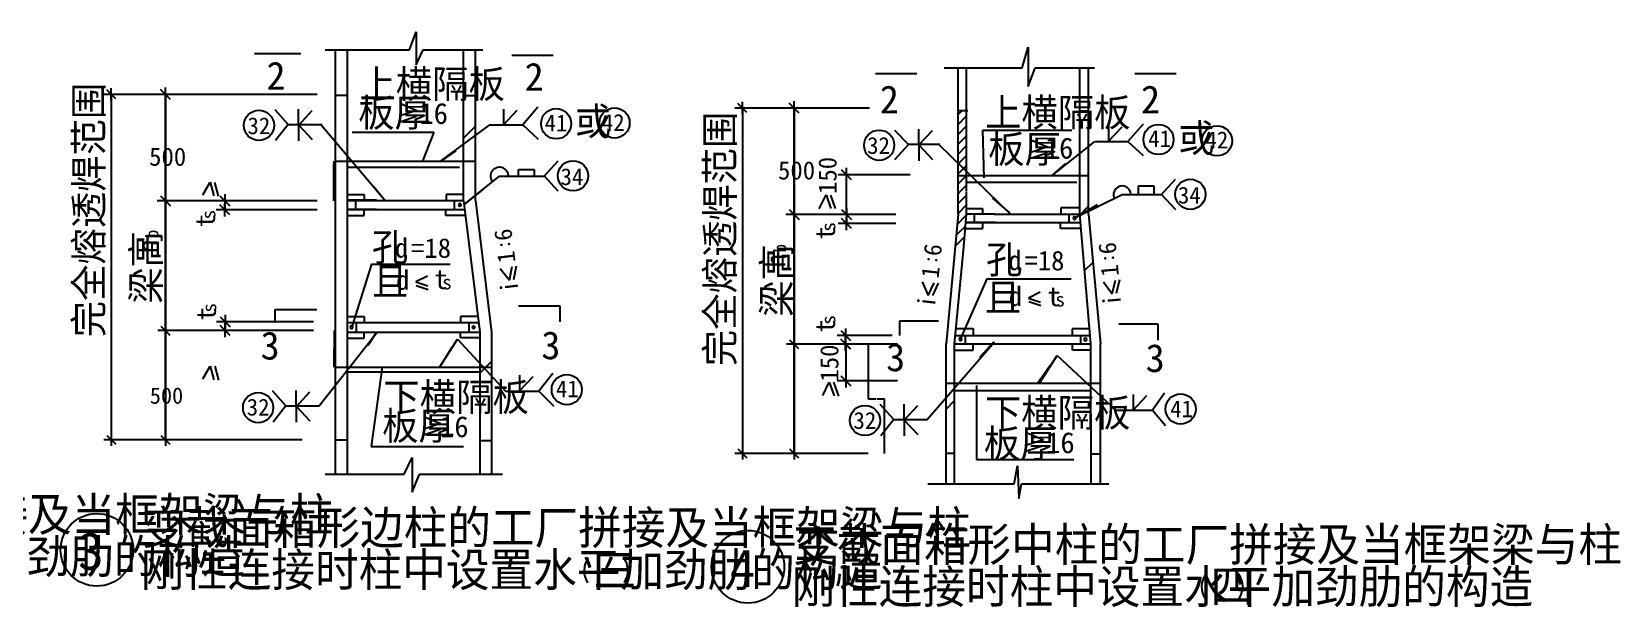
# Model space of a CAD drawing. Header units: metres. Extents: x 2716 to 13027, y 9093 to 13775.
# Drawn here: x 7347 to 13027, y 11704 to 13762 of the extents above; entities that cross this region are included whole.
import ezdxf

# ---------------------------------------------------------------- set-up
doc = ezdxf.new("R2010")
doc.units = ezdxf.units.M
for name, color, linetype in [('BOR', 3, 'Continuous'), ('FRAMING', 2, 'Continuous'), ('HIDDEN', 3, 'Continuous'), ('Z', 4, 'Continuous')]:
    doc.layers.add(name, color=color, linetype=linetype)
doc.dimstyles.get("Standard").update_dxf_attribs({"dimtxt": 2.5, "dimasz": 2.5, "dimexe": 1.25, "dimexo": 0.625, "dimtad": 1, "dimcen": 2.5, "dimazin": 3, "dimtfac": 1, "dimtmove": 0, "dimatfit": 3})

# ---------------------------------------------------------------- blocks, each defined once
blk = doc.blocks.new('CC')
blk.add_line((-24.24, 0), (24.24, 0))
at = {"layer": 'FRAMING', "color": 6}
blk.add_line((-17.83, -17.83), (17.83, 17.83), dxfattribs=at)
blk = doc.blocks.new('A$C4B486802')
at = {"color": 4, "linetype": 'Continuous'}
blk.add_text('t', height=70, rotation=90, dxfattribs=at).set_placement((70, 0))
at = {"layer": 'Z'}
blk.add_text('s', height=50, rotation=90, dxfattribs=at).set_placement((71.2, 28.47))
blk = doc.blocks.new('_CLOSEDFILLED')
at = {"color": 0, "linetype": 'BYBLOCK'}
blk.add_solid([(-1, 0), (0, 0), (-1, 0)], dxfattribs=at)
blk = doc.blocks.new('*D1')
for p, q in [((8428.33, 12693.18), (8428.33, 12627.66)), ((8428.08, 12627.66), (8427.83, 12627.66)), ((8428.33, 12562.15), (8428.33, 12627.66)), ((8428.33, 12627.66), (8428.33, 12627.66)), ((8428.58, 12627.66), (8428.83, 12627.66))]:
    blk.add_line(p, q)
at = {"layer": 'Defpoints'}
for p in [(8428.33, 12693.18), (8428.33, 12627.66), (8428.33, 12562.15)]:
    blk.add_point(p, dxfattribs=at)
at = {"layer": 'Z', "xscale": 0.25, "yscale": 0.25}
blk.add_blockref('_CLOSEDFILLED', (8428.33, 12627.66), dxfattribs=at)
at = {"layer": 'Z', "xscale": 0.25, "yscale": 0.25, "rotation": 180}
blk.add_blockref('_CLOSEDFILLED', (8428.33, 12627.66), dxfattribs=at)
at = {"layer": 'Z', "insert": (8428.33, 12628.785), "char_height": 1, "attachment_point": 5}
blk.add_mtext('150', dxfattribs=at)
blk = doc.blocks.new('*D2')
for p, q in [((8426.57, 13290.89), (8426.32, 13290.89)), ((8426.82, 13299.26), (8426.82, 13290.89)), ((8426.82, 13157.18), (8426.82, 13290.89)), ((8426.82, 13290.89), (8426.82, 13290.89)), ((8427.07, 13290.89), (8427.32, 13290.89))]:
    blk.add_line(p, q)
at = {"layer": 'Defpoints'}
for p in [(8426.82, 13299.26), (8426.82, 13290.89), (8426.82, 13157.18)]:
    blk.add_point(p, dxfattribs=at)
at = {"layer": 'Z', "xscale": 0.25, "yscale": 0.25}
blk.add_blockref('_CLOSEDFILLED', (8426.82, 13290.89), dxfattribs=at)
at = {"layer": 'Z', "xscale": 0.25, "yscale": 0.25, "rotation": 180}
blk.add_blockref('_CLOSEDFILLED', (8426.82, 13290.89), dxfattribs=at)
at = {"layer": 'Z', "insert": (8426.82, 13292.015), "char_height": 1, "attachment_point": 5}
blk.add_mtext('150', dxfattribs=at)
blk = doc.blocks.new('*D3')
for p, q in [((10337.74, 12644.6), (10337.74, 12449.18)), ((10337.99, 12449.18), (10365.5, 12449.18)), ((10368.5, 12449.18), (10396.01, 12449.18)), ((10396.26, 12253.75), (10396.26, 12449.18))]:
    blk.add_line(p, q)
at = {"layer": 'Defpoints'}
for p in [(10337.74, 12644.6), (10337.74, 12449.18), (10396.26, 12253.75)]:
    blk.add_point(p, dxfattribs=at)
at = {"layer": 'Z', "xscale": 0.25, "yscale": 0.25, "rotation": 180}
blk.add_blockref('_CLOSEDFILLED', (10337.74, 12449.18), dxfattribs=at)
at = {"layer": 'Z', "xscale": 0.25, "yscale": 0.25}
blk.add_blockref('_CLOSEDFILLED', (10396.26, 12449.18), dxfattribs=at)
at = {"layer": 'Z', "insert": (10367, 12449.18), "char_height": 1, "attachment_point": 5}
blk.add_mtext('500', dxfattribs=at)

msp = doc.modelspace()

# ---------------------------------------------------------------- hatches: boundary and pattern name
h = msp.add_hatch()
h.set_pattern_fill('ANSI31', scale=200)
h.paths.add_polyline_path([(8474.79, 13535.08), (8432.04, 13535.08), (8432.04, 13370.06), (8474.79, 13319.39)])
h.paths.add_polyline_path([(8432.04, 13370.06), (8432.04, 13298.71), (8474.79, 13298.71), (8474.79, 13319.39)])
h.paths.add_polyline_path([(8474.79, 12541.57), (8474.79, 12561.92), (8432.04, 12561.92), (8432.04, 12491.58)])
h.paths.add_polyline_path([(8432.04, 12302.83), (8474.79, 12302.83), (8474.79, 12541.57), (8432.04, 12491.58)])
h = msp.add_hatch()
h.set_pattern_fill('ANSI31', scale=200)
h.paths.add_polyline_path([(8933.68, 13507.18), (8891.3, 13453.53), (8891.3, 13298.71), (8933.68, 13298.71)])
h.paths.add_polyline_path([(8891.3, 13159.27), (8893.12, 13144.38), (8933.68, 13176.96), (8933.68, 13298.71), (8891.3, 13298.71)])
h.paths.add_polyline_path([(8933.68, 13158.79), (8933.68, 13176.53), (8913.37, 13160.64), (8893.12, 13144.38), (8949.19, 12685.62), (8991.03, 12651.08), (8991.03, 12687.89)])
h.paths.add_polyline_path([(8948.91, 12561.92), (8991.03, 12561.92), (8991.03, 12651.08), (8948.91, 12685.85)])
h.paths.add_polyline_path([(8991.03, 12561.92), (8948.91, 12561.92), (8948.91, 12538.64), (8991.03, 12496.43)])
h.paths.add_polyline_path([(8991.03, 12496.43), (8948.91, 12538.64), (8948.91, 12300.54), (8991.03, 12300.54)])
h = msp.add_hatch()
h.set_pattern_fill('ANSI31', scale=200)
h.paths.add_polyline_path([(11094.34, 13352.64), (11125.88, 13375.53), (11125.9, 13478.67), (11094.34, 13478.67)])
h.paths.add_polyline_path([(11094.34, 13250.3), (11094.57, 13247.88), (11125.87, 13247.88), (11125.88, 13375.53), (11094.34, 13352.64)])
h.paths.add_polyline_path([(11094.34, 13107.98), (11125.86, 13133.29), (11125.87, 13247.88), (11094.34, 13247.88)])
h.paths.add_polyline_path([(11132.98, 12652.82), (11168.16, 12637.71), (11168.15, 12646.12), (11125.85, 13109.35), (11125.85, 13132.77), (11104.4, 13116), (11094.61, 13106.21)])
h.paths.add_polyline_path([(11133.9, 12505.37), (11168.3, 12505.37), (11168.16, 12637.71), (11132.98, 12652.82), (11133.56, 12646.04), (11133.55, 12646.04)])
h.paths.add_polyline_path([(11134.52, 12252.53), (11168.58, 12252.53), (11168.37, 12442.18), (11133.97, 12478.15)])
h = msp.add_hatch()
h.set_pattern_fill('ANSI31', scale=200)
h.paths.add_polyline_path([(10646.75, 12476.59), (10616.45, 12445.46), (10616.45, 12254.8), (10646.75, 12254.8)])
h.paths.add_polyline_path([(10646.75, 12505.37), (10616.45, 12505.37), (10616.45, 12445.46), (10646.75, 12476.59)])
h.paths.add_polyline_path([(10646.75, 12646.04), (10616.45, 12646.04), (10616.45, 12505.37), (10646.75, 12505.37)])
h = msp.add_hatch()
h.set_pattern_fill('ANSI31', scale=200)
h.paths.add_polyline_path([(11168.31, 12505.37), (11133.92, 12505.37), (11133.96, 12491.31), (11168.37, 12459.09)])

# ---------------------------------------------------------------- linework, layer by layer
for p, q in [((8697.79, 13697.13), (8721.72, 13761.59)), ((8721.72, 13761.59), (8721.72, 13643.46)), ((8396.1, 13697.13), (8697.79, 13697.13)), ((8721.72, 13643.46), (8746.82, 13697.13)), ((8746.82, 13697.13), (8959.77, 13697.13)), ((10887.65, 13633.15), (10910.11, 13706.85)), ((10910.11, 13706.85), (10910.11, 13566.14)), ((10609.21, 13633.15), (10887.65, 13633.15)), ((10910.11, 13566.14), (10934.92, 13633.15)), ((10934.92, 13633.15), (11147.17, 13633.15)), ((8314.13, 13537.61), (7604.57, 13537.61)), ((7631.57, 13536.71), (7631.57, 12303.41)), ((8367.55, 13537.61), (7795, 13537.61)), ((8319.34, 13537.61), (7798, 13537.61)), ((7825, 12303.41), (7825, 13536.71)), ((7825, 13536.71), (7825, 12303.41)), ((7825, 13536.61), (7825, 13158.18)), ((8431.92, 13535.08), (8474.59, 13535.08)), ((8891.3, 13533.92), (8933.68, 13533.92)), ((8264.38, 13429.53), (8217.61, 13482.76)), ((8301.04, 13428.28), (8301.04, 13484.55)), ((8301.48, 13428.21), (8349.67, 13479.78)), ((8723.41, 13480.03), (8663.62, 13460.45)), ((8665.58, 13504.52), (8723.41, 13480.03)), ((9033.5, 13485.29), (9033.5, 13429.4)), ((9033.5, 13429.4), (9082.63, 13481.2)), ((9156.38, 13492.34), (9102.38, 13428.35)), ((10337.05, 13488.81), (9861, 13488.81)), ((9888, 13487.91), (9888, 12254.61)), ((10336.27, 13488.81), (10042.77, 13488.81)), ((10342.27, 13488.81), (10045.77, 13488.81)), ((10072.77, 12254.61), (10072.77, 13487.91)), ((10072.77, 13487.91), (10072.77, 12254.61)), ((10072.77, 13487.81), (10072.77, 13109.38)), ((10659.06, 13479.8), (10694.13, 13479.8)), ((10659.06, 13465.27), (10673.58, 13479.8)), ((10659.06, 13429.92), (10689.8, 13460.67)), ((11094.45, 13478.67), (11126.28, 13478.67)), ((8264.38, 13429.53), (8218.87, 13373.17)), ((8385.03, 13429.23), (8262.95, 13429.23)), ((8301.04, 13428.13), (8301.04, 13371.87)), ((8301.48, 13428.21), (8349.67, 13376.63)), ((8382.12, 13429.23), (8612.11, 13156.61)), ((8722.43, 13458.49), (8662.64, 13438.9)), ((8806.8, 13297.23), (8984.53, 13428.68)), ((8984.53, 13428.68), (9102.24, 13428.68)), ((9102.38, 13428.35), (9157.76, 13378.17)), ((10482.12, 13358.27), (10433.41, 13408.84)), ((10518.79, 13357.03), (10518.79, 13413.29)), ((10519.22, 13356.95), (10567.41, 13408.52)), ((10659.06, 13394.56), (10689.8, 13425.31)), ((10747.92, 13409.95), (11066.38, 13409.95)), ((10752.28, 13239.25), (10747.92, 13409.95)), ((11196.86, 13425.95), (11196.86, 13370.07)), ((11196.86, 13370.07), (11245.99, 13421.86)), ((11321.29, 13431.4), (11265.74, 13369.02)), ((8493.26, 13403.11), (8784.21, 13403.11)), ((8784.21, 13403.11), (8744.35, 13298.71)), ((10482.12, 13358.27), (10431.82, 13303.96)), ((10593.46, 13357.97), (10480.69, 13357.97)), ((10518.79, 13356.88), (10518.79, 13300.61)), ((10519.22, 13356.95), (10567.41, 13305.38)), ((10590.55, 13357.97), (10845.99, 13109.11)), ((10659.06, 13359.21), (10689.8, 13389.95)), ((10659.06, 13323.85), (10689.8, 13354.6)), ((10979.2, 13349.61), (10919.42, 13330.02)), ((10921.38, 13374.09), (10979.2, 13349.61)), ((10995.56, 13247.46), (11147.29, 13368.6)), ((11147.88, 13369.35), (11265.6, 13369.35)), ((11265.74, 13369.02), (11320.51, 13319.66)), ((9177.62, 13244.61), (9229.51, 13300.21)), ((10659.06, 13288.5), (10674.2, 13303.65)), ((10674.2, 13303.65), (10689.8, 13319.24)), ((10978.22, 13328.06), (10918.44, 13308.47)), ((8895.81, 13146.91), (9020.03, 13245.8)), ((9020.03, 13245.8), (9177.72, 13245.8)), ((9087.36, 13246.16), (9087.36, 13268.94)), ((9087.36, 13268.94), (9142.96, 13268.94)), ((9142.96, 13268.94), (9142.96, 13246.16)), ((9177.62, 13247.15), (9228.59, 13192.5)), ((10488.18, 13250.47), (10230.49, 13250.47)), ((10260.49, 13226.22), (10260.49, 13274.71)), ((10260.49, 13109.38), (10260.49, 13249.47)), ((10659.06, 13253.14), (10689.8, 13283.89)), ((10659.06, 13217.79), (10689.15, 13247.88)), ((10689.15, 13247.88), (10689.8, 13248.53)), ((11385.11, 13178.6), (11437, 13234.2)), ((7958.96, 13177.95), (7985.03, 13224.12)), ((7985.03, 13224.12), (7998.06, 13174.94)), ((8001.07, 13223.12), (8014.11, 13173.93)), ((10163, 13128.83), (10187.11, 13178.14)), ((10187.11, 13178.14), (10203.67, 13130.14)), ((10203.15, 13177.14), (10219.72, 13129.13)), ((10659.06, 13182.43), (10670.55, 13193.92)), ((10659.06, 13147.08), (10689.8, 13177.82)), ((10670.55, 13193.92), (10689.8, 13213.18)), ((11084.24, 13100.23), (11246.2, 13179.79)), ((11246.2, 13179.79), (11385.21, 13179.79)), ((11303.63, 13210.66), (11359.23, 13210.66)), ((11303.63, 13183.17), (11303.63, 13210.66)), ((11359.23, 13210.66), (11359.23, 13183.17)), ((11385.11, 13181.14), (11436.09, 13126.49)), ((8367.55, 13157.18), (7795, 13157.18)), ((7825, 13156.28), (7825, 12694.26)), ((8367.79, 13157.17), (8007.02, 13157.17)), ((8367.79, 13124.92), (8007.02, 13124.92)), ((8037.02, 13158.17), (8037.02, 13159.17)), ((8037.02, 13157.17), (8037.02, 13124.92)), ((8037.02, 13123.92), (8037.02, 13122.92)), ((10260.48, 13132.62), (10260.48, 13084.13)), ((10260.49, 13132.63), (10260.49, 13084.14)), ((10659.06, 13111.72), (10689.8, 13142.47)), ((10755.53, 13172.84), (10755.53, 13172.84)), ((10773.38, 13155.33), (10773.38, 13155.33)), ((10785.46, 13132.06), (10785.46, 13132.06)), ((11094.63, 13106.23), (11123.5, 13135.1)), ((10277.75, 13108.38), (10042.77, 13108.38)), ((10072.77, 13107.48), (10072.77, 12645.47)), ((10437.03, 13108.37), (10230.48, 13108.37)), ((10437.03, 13076.13), (10230.48, 13076.13)), ((10436.06, 13108.38), (10230.49, 13108.38)), ((10260.48, 13109.37), (10260.48, 13110.37)), ((10260.48, 13108.37), (10260.48, 13076.13)), ((10260.48, 13051.88), (10260.48, 13100.37)), ((10652.06, 13034.02), (10686.32, 13068.27)), ((10655.63, 13072.94), (10689.59, 13106.9)), ((10648.49, 12995.09), (10683.04, 13029.64)), ((8561.32, 12930.73), (8493.09, 12709.56)), ((8561.32, 12930.73), (8843.27, 12930.73)), ((10530.5, 12867.17), (10552.64, 12818.87)), ((10552.64, 12818.87), (10573.83, 12864.08)), ((10568.43, 12818.01), (10589.61, 12863.22)), ((10762.08, 12878.34), (10665.7, 12658.57)), ((10762.08, 12878.34), (11063.75, 12878.34)), ((11178.88, 12867.43), (11210.22, 12824.53)), ((11210.22, 12824.53), (11221.95, 12873.06)), ((11225.86, 12826.84), (11237.59, 12875.37)), ((8354.68, 12724.83), (8008.13, 12724.83)), ((8038.13, 12725.83), (8038.13, 12726.83)), ((8038.13, 12693.37), (8038.13, 12724.83)), ((8319.34, 12693.36), (7798, 12693.36)), ((8354.68, 12693.37), (8008.13, 12693.37)), ((8038.13, 12692.37), (8038.13, 12691.37)), ((8373.58, 12423.22), (8581.78, 12687.67)), ((10423.92, 12676.03), (10227.17, 12676.03)), ((10257.17, 12700.28), (10257.17, 12651.79)), ((10257.17, 12677.03), (10257.17, 12678.03)), ((10257.17, 12644.57), (10257.17, 12676.03)), ((10257.17, 12620.32), (10257.17, 12668.81)), ((10257.27, 12620.13), (10257.27, 12668.62)), ((8806.22, 12563.08), (8869.27, 12662.78)), ((8869.27, 12662.78), (9042.45, 12475.26)), ((10442.79, 12644.57), (10045.77, 12644.57)), ((10423.92, 12644.57), (10227.17, 12644.57)), ((10437.57, 12644.38), (10227.27, 12644.38)), ((10257.17, 12643.57), (10257.17, 12642.57)), ((10257.27, 12643.38), (10257.27, 12514.35)), ((10547.3, 12374.42), (10789.1, 12653.22)), ((7959.19, 12520.23), (7985.26, 12566.4)), ((7985.26, 12566.4), (7998.29, 12517.22)), ((8001.3, 12565.4), (8014.33, 12516.21)), ((8599.65, 12561.92), (8560.14, 12278.43)), ((10950.11, 12504.72), (11013.16, 12604.42)), ((11013.16, 12604.42), (11224.16, 12406.85)), ((9091.03, 12533.43), (9091.03, 12477.55)), ((9091.03, 12477.55), (9140.16, 12529.34)), ((9210.41, 12539.93), (9159.91, 12476.5)), ((10175.34, 12460.85), (10198.1, 12509.23)), ((10198.1, 12509.23), (10215.92, 12460.04)), ((10214.14, 12508.23), (10231.96, 12459.04)), ((10441.99, 12513.35), (10227.27, 12513.35)), ((10257.27, 12537.59), (10257.27, 12489.1)), ((10724.69, 12496.84), (10724.69, 12232.73)), ((8255.99, 12423.51), (8207.63, 12477.25)), ((8292.66, 12422.27), (8292.66, 12478.53)), ((8293.1, 12422.19), (8341.29, 12473.76)), ((9042.05, 12476.83), (9159.76, 12476.83)), ((9159.91, 12476.5), (9214.12, 12422.67)), ((11284.85, 12465.02), (11284.85, 12409.14)), ((11284.85, 12409.14), (11333.97, 12460.93)), ((11397.67, 12468.93), (11353.73, 12408.09)), ((8255.99, 12423.51), (8210.14, 12365.48)), ((8373.58, 12423.22), (8254.56, 12423.22)), ((8292.66, 12422.12), (8292.66, 12365.85)), ((8293.1, 12422.19), (8341.29, 12370.62)), ((8751.11, 12385.14), (8808.93, 12360.65)), ((10429.72, 12374.72), (10380.62, 12429.43)), ((10466.38, 12373.47), (10466.38, 12429.73)), ((10466.82, 12373.39), (10515.01, 12424.97)), ((11223.76, 12408.42), (11353.58, 12408.42)), ((11353.73, 12408.09), (11401.1, 12354.24)), ((8807.95, 12339.11), (8748.17, 12319.52)), ((8808.93, 12360.65), (8749.15, 12341.06)), ((10429.72, 12374.72), (10382.91, 12316.93)), ((10547.3, 12374.42), (10428.29, 12374.42)), ((10466.38, 12373.32), (10466.38, 12317.05)), ((10466.82, 12373.39), (10515.01, 12321.82)), ((10906.44, 12327.4), (10964.27, 12302.91)), ((8314.13, 12302.51), (7604.57, 12302.51)), ((8431.79, 12302.83), (8474.46, 12302.83)), ((8560.14, 12278.43), (8890.29, 12278.43)), ((8948.91, 12300.54), (8991.03, 12300.54)), ((10963.29, 12281.37), (10903.5, 12261.78)), ((10964.27, 12302.91), (10904.48, 12283.32)), ((8678.53, 12179.27), (8707.71, 12239.23)), ((8707.71, 12239.23), (8707.71, 12115.82)), ((10337.05, 12253.71), (9861, 12253.71)), ((10331.84, 12253.71), (10045.77, 12253.71)), ((10617.03, 12254.8), (10647.72, 12254.8)), ((10724.69, 12232.73), (11072.91, 12232.73)), ((11133.55, 12252.53), (11170.45, 12252.53)), ((8396.1, 12179.27), (8678.53, 12179.27)), ((8707.71, 12115.82), (8733.29, 12179.27)), ((8733.29, 12179.27), (9030.42, 12179.27)), ((10859.73, 12144.69), (10871.93, 12209.1)), ((10871.93, 12209.1), (10876.64, 12092.66)), ((10550.88, 12144.69), (10859.73, 12144.69)), ((10876.64, 12092.66), (10885.89, 12144.69)), ((10885.89, 12144.69), (11198.28, 12144.69))]:
    msp.add_line(p, q)
for centre in [(8159.39, 13426.96), (9221.99, 13432.64), (9430.85, 13435.53), (10376.89, 13355.88), (11375.67, 13376.45), (11584.83, 13371.5), (9282.33, 13246.44), (11489.83, 13180.42), (9260.11, 12481.94), (8156.46, 12417.68), (11454.75, 12412.74), (10326.15, 12371.67)]:
    msp.add_circle(centre, 54.02)
for centre, radius, start, end in [((9019.52, 13245.42), 31.95, 2.45, 219.37), ((11245.87, 13179.33), 30.99, 0.85, 205.67)]:
    msp.add_arc(centre, radius, start, end)
at = {"layer": 'BOR'}
for centre in [(7580.12, 11909.2), (9907.67, 11848.63)]:
    msp.add_circle(centre, 129.85, dxfattribs=at)
at = {"layer": 'FRAMING'}
for p, q in [((8432.04, 13697.13), (8432.04, 12179.27)), ((8933.68, 13158.79), (8933.68, 13697.13)), ((8143.97, 13684.39), (8308.67, 13684.39)), ((9063.62, 13678.02), (9211.31, 13678.02)), ((10659.06, 13109.35), (10659.06, 13633.15)), ((11125.85, 13109.35), (11125.92, 13633.15)), ((10364.38, 13612.77), (10512.07, 13612.77)), ((11290.93, 13612.77), (11438.62, 13612.77)), ((8433.63, 13298.71), (8933.68, 13298.71)), ((8474.79, 13240.87), (8474.79, 13041.34)), ((10278.33, 13232.63), (10242.66, 13268.3)), ((10659.06, 13247.88), (11125.87, 13247.88)), ((8475.36, 13179.39), (8535.61, 13179.39)), ((8535.61, 13179.39), (8535.61, 13158.59)), ((10689.8, 13109.35), (10689.8, 13189.98)), ((8579.95, 13159), (8474.79, 13159)), ((8579.99, 13126.48), (8474.79, 13126.48)), ((8504.74, 13158.85), (8504.74, 13126.17)), ((8535.61, 13105.1), (8535.61, 13125.9)), ((8933.68, 13158.79), (8991.03, 12687.89)), ((10242.65, 13126.21), (10278.32, 13090.54)), ((10242.66, 13126.22), (10278.33, 13090.55)), ((10689.8, 13129.74), (10746.57, 13129.74)), ((10746.57, 13129.74), (10746.57, 13108.94)), ((8475.36, 13105.1), (8535.61, 13105.1)), ((10278.32, 13058.29), (10242.65, 13093.96)), ((10658.98, 13109.35), (10616.45, 12646.04)), ((10659.06, 13109.35), (10658.98, 13109.35)), ((10679.92, 12992.96), (10689.8, 13109.35)), ((10792.09, 13079.25), (10686.89, 13079.25)), ((10790.91, 13109.35), (10689.8, 13109.35)), ((10716.84, 13109.35), (10716.84, 13078.94)), ((10747.71, 13057.88), (10747.71, 13078.68)), ((11125.85, 13109.35), (11168.15, 12646.04)), ((10685.43, 13057.88), (10747.71, 13057.88)), ((9087.06, 12781.73), (9235.63, 12781.73)), ((9235.63, 12781.73), (9235.63, 12724.79)), ((8216.1, 12768.8), (8216.1, 12721.26)), ((8216.1, 12768.8), (8366.83, 12768.8)), ((10589.11, 12727.23), (10450.13, 12727.23)), ((10450.13, 12727.23), (10450.13, 12675.05)), ((8991.03, 12687.89), (8991.03, 12179.27)), ((10239.33, 12693.87), (10275, 12658.2)), ((11233.85, 12716.8), (11372.82, 12716.8)), ((11372.82, 12716.8), (11372.82, 12659.14)), ((10275, 12626.73), (10239.33, 12662.4)), ((10275.1, 12626.54), (10239.43, 12662.21)), ((10616.45, 12144.69), (10616.45, 12646.04)), ((11168.74, 12144.69), (11168.15, 12646.07)), ((8432.04, 12561.92), (8994.31, 12561.92)), ((10239.43, 12531.18), (10275.1, 12495.51)), ((10616.45, 12505.37), (11168.33, 12505.37))]:
    msp.add_line(p, q, dxfattribs=at)
at = {"layer": 'HIDDEN'}
for p, q in [((8474.79, 13697.13), (8474.79, 13240.87)), ((8891.3, 13158.79), (8891.3, 13697.13)), ((10689.8, 13193.27), (10689.8, 13631.04)), ((11094.34, 13109.35), (11094.34, 13631.04)), ((8474.93, 13277.03), (8876.91, 13277.03)), ((11094.57, 13247.9), (11094.57, 13247.88)), ((8828.71, 13180.06), (8828.71, 13159.26)), ((8888.97, 13180.06), (8828.71, 13180.06)), ((10691.94, 13223.75), (11083.84, 13223.75)), ((8474.79, 13158.79), (8891.36, 13158.79)), ((8474.79, 13125.66), (8895.41, 13125.66)), ((8827.84, 13104.9), (8827.84, 13125.7)), ((8857.43, 13158.66), (8857.43, 13126.53)), ((8891.36, 13158.79), (8948.91, 12687.89)), ((11092.26, 13131.48), (11026.63, 13131.48)), ((11026.63, 13131.48), (11026.63, 13110.68)), ((8897.95, 13104.9), (8827.84, 13104.9)), ((10689.15, 13079.47), (11095.79, 13079.47)), ((10788.39, 13109.35), (11094.34, 13109.35)), ((11025.76, 13058.3), (11025.76, 13079.1)), ((11055.35, 13109.35), (11055.35, 13079.92)), ((11133.55, 12646.1), (11094.34, 13109.35)), ((8474.79, 13041), (8474.79, 12179.27)), ((11098.97, 13058.3), (11025.76, 13058.3)), ((10646.69, 12644.77), (10679.92, 12992.96)), ((8475.56, 12743.78), (8535.82, 12743.78)), ((8507.08, 12723.24), (8507.08, 12688.71)), ((8535.82, 12743.78), (8535.82, 12722.98)), ((8879.84, 12743.81), (8879.84, 12723)), ((8942.08, 12743.81), (8879.84, 12743.81)), ((8474.79, 12721.66), (8944.78, 12721.66)), ((8474.79, 12687.89), (8948.91, 12687.89)), ((8475.56, 12666), (8535.82, 12666)), ((8535.82, 12666), (8535.82, 12686.8)), ((8880.28, 12666.87), (8880.28, 12687.67)), ((8948.91, 12666.87), (8880.28, 12666.87)), ((8909.55, 12721.76), (8909.55, 12687.99)), ((8948.91, 12687.89), (8948.91, 12179.27)), ((10650.09, 12675.81), (11131.04, 12675.81)), ((10652.21, 12700.35), (10713.39, 12700.35)), ((10684.66, 12675.81), (10684.66, 12645.28)), ((10713.39, 12700.35), (10713.39, 12675.81)), ((11129, 12699.87), (11067.55, 12699.87)), ((11067.55, 12699.87), (11067.55, 12675.81)), ((11097.26, 12675.81), (11097.26, 12646.04)), ((10645.94, 12622.57), (10713.39, 12622.57)), ((10646.75, 12147.48), (10646.75, 12648.75)), ((10646.75, 12646.04), (11133.55, 12646.04)), ((10713.39, 12622.57), (10713.39, 12646.04)), ((11067.99, 12622.94), (11067.99, 12646.04)), ((11133.62, 12622.94), (11067.99, 12622.94)), ((11134.88, 12144.82), (11133.55, 12646.1)), ((11168.15, 12646.04), (11168.15, 12646.04)), ((8479.46, 12545.92), (8954.47, 12545.92)), ((10645.42, 12478.43), (11133.55, 12478.43))]:
    msp.add_line(p, q, dxfattribs=at)
for points in [[(8872.47, 13143.23, 1), (8882.38, 13143.23, 1)], [(11070.38, 13094.66, 1), (11080.29, 13094.66, 1)], [(8485.01, 12705.54, 1), (8494.93, 12705.54, 1)], [(8921.48, 12704.74, 1), (8931.39, 12704.74, 1)], [(10662.59, 12662.11, 1), (10672.5, 12662.11, 1)], [(11109.19, 12660.81, 1), (11119.1, 12660.81, 1)]]:
    msp.add_lwpolyline(points, format="xyb", close=True, dxfattribs=at)
at = {"layer": 'Z'}
for p, q in [((9022.33, 12915.2), (9054.96, 12873.26)), ((9054.96, 12873.26), (9065.21, 12922.13)), ((9070.52, 12876.05), (9080.77, 12924.91)), ((8761.75, 12888.12), (8719.93, 12867.37)), ((8719.93, 12867.37), (8763.22, 12853.1)), ((8721.11, 12854.42), (8764.4, 12840.15)), ((10952.45, 12830.34), (10910.63, 12809.6)), ((10910.63, 12809.6), (10953.92, 12795.32)), ((10911.81, 12796.65), (10955.1, 12782.38))]:
    msp.add_line(p, q, dxfattribs=at)
for points in [[(8863.14, 13335.63), (8806.65, 13296.82)], [(11043.51, 13290.52), (10996.64, 13249.68)], [(8569.17, 13209.64), (8610.65, 13157.99)], [(8959.43, 13197.65), (8892.96, 13144.25)], [(10781.13, 13168.35), (10843.07, 13113.77)], [(11156.15, 13142.69), (11081.39, 13097.57)], [(8549.48, 12641.31), (8579.73, 12686.85)], [(8849.5, 12633.19), (8806.08, 12562.97)], [(10737.18, 12598.47), (10787.06, 12652.4)], [(10988.9, 12568.88), (10941.42, 12501.35)]]:
    msp.add_lwpolyline(points, dxfattribs=at)
for centre, start, end in [((9400.81, 11834.24), 144.17, 212.64), ((9399.72, 11834.84), 327.36, 35.83), ((11608.47, 11776.83), 144.17, 212.64), ((11598, 11777.43), 327.36, 35.83)]:
    msp.add_arc(centre, 78.7, start, end, dxfattribs=at)

# ---------------------------------------------------------------- block references
at = {"xscale": 0.9, "yscale": 0.9, "zscale": 0.9}
for p, rotation in [((7631.57, 13537.61), 90), ((7825, 13537.61), 90), ((7825, 13537.61), 90), ((9888, 13488.81), 90), ((10072.77, 13488.81), 90), ((10072.77, 13488.81), 90), ((7825, 13157.18), 90), ((10072.77, 13108.38), 90), ((7825, 12693.36), 270), ((10072.77, 12644.57), 270), ((7631.57, 12302.51), 270), ((7825, 12302.51), 270), ((7825, 12302.51), 270), ((9888, 12253.71), 270), ((10072.77, 12253.71), 270), ((10072.77, 12253.71), 270)]:
    msp.add_blockref('CC', p, dxfattribs=dict(at, rotation=rotation))
for name, p, rotation in [('CC', (7825, 13537.61), 90), ('CC', (10072.77, 13488.81), 90), ('CC', (7825, 13157.18), 270), ('CC', (8037.02, 13157.17), 270), ('CC', (8037.02, 13124.92), 90), ('CC', (10072.77, 13108.38), 270), ('A$C4B486802', (8786.27, 12911.8), 270), ('A$C4B486802', (10978.78, 12850.35), 270), ('CC', (8038.13, 12724.83), 270), ('CC', (8038.13, 12693.37), 90)]:
    msp.add_blockref(name, p, dxfattribs=dict(rotation=rotation))
for p in [(7932.3, 13062.18), (10148.96, 13018.34), (7935.5, 12728.98), (10148.96, 12685.65)]:
    msp.add_blockref('A$C4B486802', p)

# ---------------------------------------------------------------- texts
for p in [(9288.67, 13391.29), (11446.01, 13331.46)]:
    msp.add_text('或', height=100).set_placement(p)
at = {"attachment_point": 1}
for insert, char_height in [((7766.68, 13347.4), 65), ((10015.27, 13298.6), 65), ((7769.23, 12490.03), 58.5)]:
    msp.add_mtext('500', dxfattribs=dict(at, insert=insert, char_height=char_height))
at = {"layer": 'FRAMING'}
for s, p in [('3', (7512.82, 11837.49)), ('4', (9842.4, 11776.82))]:
    msp.add_text(s, height=135, dxfattribs=at).set_placement(p)
at = {"layer": 'Z'}
for s, height, p in [('2', 100, (8186.39, 13554.45)), ('上横隔板', 100, (8518.74, 13524.93)), ('2', 100, (9109.46, 13550.78)), ('板厚', 100, (8514.27, 13421.87)), ('2', 100, (10379.2, 13469.6)), ('上横隔板', 100, (10755.43, 13423.25)), ('2', 100, (11313.22, 13469.6)), ('16', 75, (8733.11, 13431.98)), ('41', 60, (9180.62, 13405.8)), ('42', 60, (9385.2, 13407.23)), ('32', 60, (8118.35, 13395.52)), ('板厚', 100, (10766.76, 13292.69)), ('41', 60, (11338.69, 13349.38)), ('42', 60, (11543.5, 13345.06)), ('32', 60, (10333.89, 13324.97)), ('16', 75, (10969.3, 13308.08)), ('34', 60, (9237.7, 13213.43)), ('34', 60, (11445.19, 13147.42)), ('孔', 100, (8563.31, 12941.75)), (' d', 70, (8597.53, 12954.02)), ('=18', 70, (8703.47, 12953.27)), ('孔', 100, (10759.38, 12897.25)), (' d', 70, (10790.61, 12909.16)), ('=18', 70, (10896.55, 12908.41)), ('且', 100, (8563.79, 12819.32)), (' d', 70, (8601.93, 12838.93)), ('且', 100, (10754.49, 12761.54)), (' d', 70, (10792.63, 12781.16)), ('3', 100, (8165.39, 12589.49)), ('3', 100, (9169.09, 12590.71)), ('3', 100, (10401.86, 12547.85)), ('3', 100, (11329.88, 12544.92)), ('下横隔板', 100, (8604.26, 12405.54)), ('41', 60, (9221.09, 12454.9)), ('32', 60, (8115.7, 12389.4)), ('下横隔板', 100, (10755.03, 12349.76)), ('41', 60, (11417.56, 12383.51)), ('板厚', 100, (8599.8, 12302.49)), ('16', 75, (8807.01, 12312.02)), ('32', 60, (10285.02, 12341.74)), ('板厚', 100, (10751.11, 12239.52)), ('16', 75, (10973.97, 12254.86)), ('变截面箱形中柱的工厂拼接及当框架梁与柱', 120, (5461.71, 11976.02)), ('变截面箱形边柱的工厂拼接及当框架梁与柱', 120, (7741.1, 11928.97)), ('变截面箱形中柱的工厂拼接及当框架梁与柱', 120, (10068.65, 11868.4)), ('刚性连接时柱中设置水平加劲肋的构造', 120, (5456.34, 11825.33)), ('刚性连接时柱中设置水平加劲肋的构造', 120, (7735.73, 11778.28)), ('三', 120, (9354.03, 11776.51)), ('刚性连接时柱中设置水平加劲肋的构造', 120, (10063.28, 11717.71)), ('四', 120, (11561.69, 11719.1))]:
    msp.add_text(s, height=height, dxfattribs=at).set_placement(p)
for s, height, rotation, p in [('完全熔透焊范围', 100, 90, (7601.02, 12669.39)), ('完全熔透焊范围', 100, 90, (9857.36, 12565.96)), ('150', 65, 90, (10224.76, 13181.55)), ('梁高', 100, 90, (7805.55, 12789.03)), ('h', 70, 90, (7796.23, 12970.13)), ('b', 45, 90, (7799.11, 13023.31)), ('6', 63, 96.57, (9066.71, 13017.84)), (':', 50, 96.57, (9059.43, 12986.21)), ('6', 63, 94.84, (11226.34, 12968.69)), ('1', 63, 96.57, (9076.84, 12938.54)), ('梁高', 100, 90, (10060.45, 12742.35)), ('h', 70, 90, (10041.47, 12918.94)), ('b', 45, 90, (10044.35, 12972.12)), ('6', 63, 83.31, (10597.24, 12956.9)), (':', 50, 83.31, (10582.9, 12927.78)), (':', 50, 94.84, (11218.11, 12937.29)), ('1', 63, 83.31, (10588.91, 12877.39)), ('1', 63, 94.84, (11234.06, 12889.12)), ('i', 63, 96.57, (9088.2, 12832.57)), ('i', 63, 83.31, (10575.66, 12771.63)), ('i', 63, 94.84, (11242.22, 12782.84)), ('150', 65, 90, (10231.28, 12510.61))]:
    msp.add_text(s, height=height, rotation=rotation, dxfattribs=at).set_placement(p)

# ---------------------------------------------------------------- dimensions: what is measured, and where the dimension line sits
for base, p1, p2, text, picture, middle in [((8426.82, 13290.89), (8426.82, 13157.18), (8426.82, 13299.26), '150', '*D2', (8426.82, 13292.015)), ((8428.33, 12627.66), (8428.33, 12693.18), (8428.33, 12562.15), '150', '*D1', (8428.33, 12628.785)), ((10337.74, 12449.18), (10337.74, 12644.6), (10396.26, 12253.75), '500', '*D3', (10367, 12449.18))]:
    dim = msp.add_linear_dim(base=base, p1=p1, p2=p2, text=text, dimstyle='Standard', dxfattribs=at)
    dim.commit()
    dim.dimension.update_dxf_attribs({"geometry": picture, "text_midpoint": middle})

doc.saveas('drawing.dxf')
